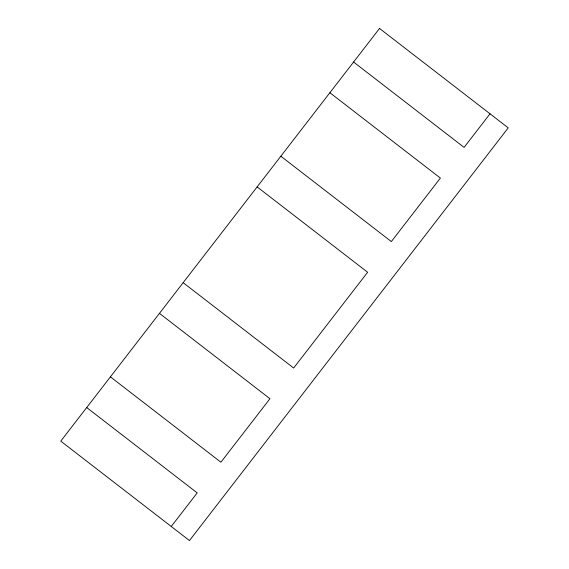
<?xml version="1.0" encoding="UTF-8"?>
<svg xmlns="http://www.w3.org/2000/svg" width="569" height="569" viewBox="0 0 569 569"><rect width="100%" height="100%" fill="white"/><g stroke="black" fill="none" stroke-linecap="round" stroke-linejoin="round"><path stroke-width="0.85" d="M171.255 526.481L197.201 492.896L86.708 407.546M490.03 113.8L464.084 147.385L353.591 62.035M329.885 92.719L440.385 178.076L391.337 241.569L280.837 156.219M257.138 186.909L367.631 272.259L293.654 368.029L183.161 282.679M159.455 313.363L269.955 398.713L220.907 462.213L110.407 376.863M379.53 28.45L60.762 441.131L189.47 540.55L508.238 127.869L379.53 28.45"/></g></svg>
